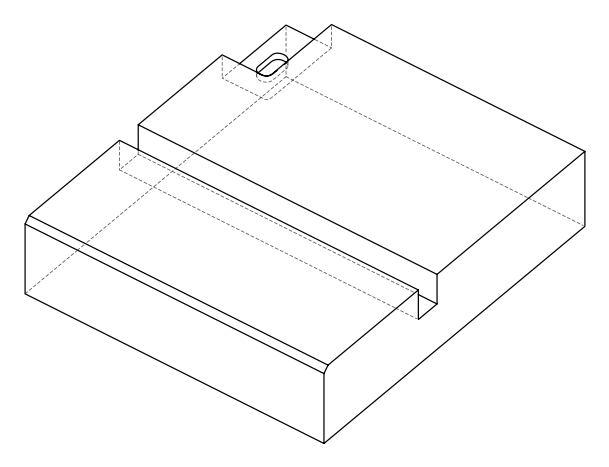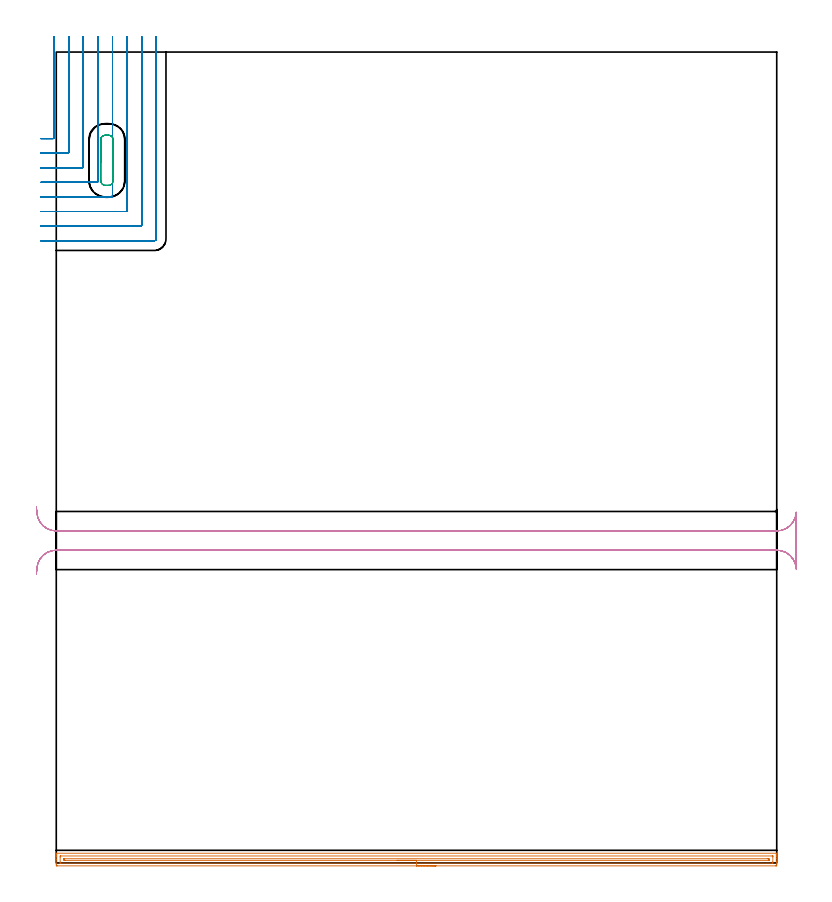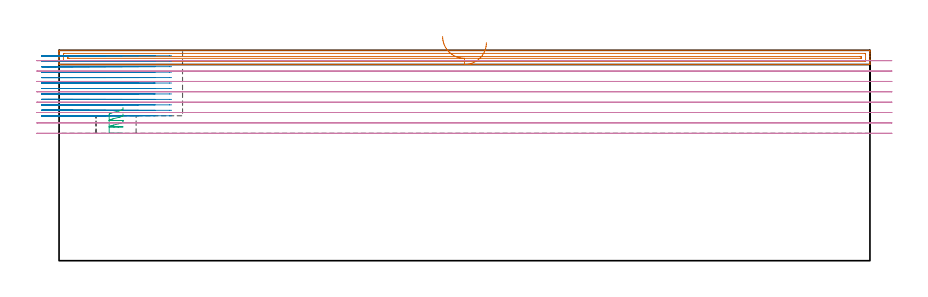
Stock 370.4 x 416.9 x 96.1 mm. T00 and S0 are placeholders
(PLAN: 4 operations, 3 tool changes, 47.1 min)
(1 AREA_MILL | FG_CHAMFER_SURFACE | UGT0205_001 | 9.06 min | 7825 mm3)
(2 MILL_CORNER_NOTCH_RECTANGULAR | CORNER_NOTCH_RECTANGULAR | NXT0201_013 | Follow Part, ap 2.5, ae 75% | 23.92 min | 171791 mm3)
(3 MILL_RECTANGULAR_POCKET | POCKET_RECTANGULAR_STRAIGHT | NXT0201_011 | Follow Part, ap 3, ae 75% | 0.65 min | 5053 mm3)
(4 MILL_RECTANGULAR_SLOT | SLOT_RECTANGULAR | UGT0201_094 | Follow Part, ap 5, ae 75% | 13.51 min | 419771 mm3)
(TOOL UGT0205_001 | Chamfer Mill 20 x 3 x 45 deg. | D20 FL50 Z2)
(TOOL NXT0201_013 | ENDMILL 10mm | D10 FL30 Z4)
(TOOL NXT0201_011 | ENDMILL 12mm [2P460-1200-NA 1630] | D12 FL38 Z6)
(TOOL UGT0201_094 | End mill 20 mm | D20 FL38 Z4)
(OP 1 AREA_MILL)
G17 G21 G94 G90
T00 M6
G54
G17 G0 G90 X195.2 Y-1.5 S1061 M3
G43 Z106.1 H0
Z99.6
G94 G1 X195.162 Z98.728 F250.
X195.048 Z97.864
X194.859 Z97.012
X194.597 Z96.18
X194.263 Z95.374
X193.86 Z94.6
X193.392 Z93.864
X192.86 Z93.172
X192.271 Z92.529
X191.628 Z91.94
X190.936 Z91.408
X190.2 Z90.94
X189.426 Z90.537
X188.62 Z90.203
X187.788 Z89.941
X186.937 Z89.752
X186.072 Z89.638
X185.2 Z89.6
X0.625
X0.051 Y-1.494 Z89.604
X0.008 Y-1.491 Z89.606
X0. Y-0.922 Z90.175
Y1.75 Z92.845
Y3.177 Z94.273
Y3.531 Z94.626
Y4.24 Z95.339
Y4.54 Z95.64
X0.007 Y4.949 Z96.041
X0.01 Y4.997 Z96.088
X0.178 Y5. Z96.1
X370.222
X370.39 Y4.997 Z96.088
X370.393 Y4.949 Z96.041
X370.4 Y4.54 Z95.639
Y4.24 Z95.339
Y3.531 Z94.626
Y2.286 Z93.383
Y0.859 Z91.955
Y0.237 Z91.333
Y-0.653 Z90.443
X370.398 Y-0.922 Z90.175
X370.392 Y-1.491 Z89.605
X370.35 Y-1.494 Z89.603
X369.775 Y-1.5 Z89.6
X185.2
Y-0.086 Z91.014
X2.357 Y-0.085 Z91.015
X2.248 Y-0.084 Z91.016
X2.031 Y-0.079 Z91.021
X2.009 Y-0.069 Z91.031
X2.005 Y-0.058 Z91.042
X2.002 Y-0.031 Z91.069
X2. Y0.38 Z91.48
X2.001 Y3.05 Z94.15
X2.008 Y3.531 Z94.631
X2.01 Y3.575 Z94.675
X2.193 Y3.582 Z94.682
X2.303 Y3.585 Z94.685
X368.043
X368.152 Y3.584 Z94.684
X368.369 Y3.579 Z94.679
X368.391 Y3.569 Z94.669
X368.395 Y3.558 Z94.658
X368.398 Y3.531 Z94.631
X368.4 Y3.12 Z94.22
X368.399 Y0.45 Z91.55
X368.392 Y-0.031 Z91.069
X368.39 Y-0.076 Z91.024
X368.207 Y-0.082 Z91.018
X368.098 Y-0.085 Z91.015
X185.2 Y-0.086 Z91.014
Y1.328 Z92.428
X4.623 Y1.329 Z92.429
X4.2 Y1.331 Z92.431
X4.06 Y1.333 Z92.433
X4.017 Y1.335 Z92.435
X4.01 Y1.418 Z92.518
X4.005 Y1.551 Z92.651
X4.001 Y1.75 Z92.85
Y1.948 Z93.048
X4.009 Y2.148 Z93.248
X4.011 Y2.166 Z93.266
X4.017 Y2.168 Z93.268
X4.041 Y2.17 Z93.27
X4.094 Y2.171 Z93.271
X4.2
X365.777
X366.2 Y2.169 Z93.269
X366.34 Y2.167 Z93.267
X366.383 Y2.165 Z93.265
X366.39 Y2.082 Z93.182
X366.395 Y1.949 Z93.049
X366.399 Y1.75 Z92.85
Y1.552 Z92.652
X366.391 Y1.352 Z92.452
X366.389 Y1.334 Z92.434
X366.383 Y1.332 Z92.432
X366.359 Y1.33 Z92.43
X366.306 Y1.329 Z92.429
X366.2 Y1.328 Z92.428
X185.2
X184.328 Z92.466
X183.464 Z92.58
X182.612 Z92.769
X181.78 Z93.032
X180.974 Z93.365
X180.2 Z93.768
X179.464 Z94.237
X178.772 Z94.768
X178.129 Z95.357
X177.54 Z96.001
X177.009 Z96.693
X176.54 Z97.428
X176.137 Z98.202
X175.803 Z99.008
X175.541 Z99.84
X175.352 Z100.692
X175.238 Z101.557
X175.2 Z102.428
G0 Z106.1
M5
M2
(OP 2 MILL_CORNER_NOTCH_RECTANGULAR)
G17 G21 G94 G90
T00 M6
G54
G17 G0 G90 X-8. Y372.4 S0 M3
G43 Z106.1 H0
Z93.608
G94 G1 X-5. F250.
X-1.595 F500.
G3 X-1.1 Y372.895 R0.5
G1 Y421.777
Y424.777 F250.
G0 Z106.1
X-8. Y364.9
Z93.608
G1 X-5.
X5.904 F500.
G3 X6.4 Y365.396 R0.5
G1 Y421.9
Y424.9 F250.
G0 Z106.1
X-8. Y357.4
Z93.608
G1 X-5.
X13.404 F500.
G3 X13.9 Y357.896 R0.5
G1 Y421.9
Y424.9 F250.
G0 Z106.1
X-8. Y349.9
Z93.608
G1 X-5.
X20.904 F500.
G3 X21.4 Y350.396 R0.5
G1 Y421.9
Y424.9 F250.
G0 Z106.1
X-8. Y342.4
Z93.608
G1 X-5.
X28.404 F500.
G3 X28.9 Y342.896 R0.5
G1 Y421.9
Y424.9 F250.
G0 Z106.1
X-8. Y334.9
Z93.608
G1 X-5.
X35.904 F500.
G3 X36.4 Y335.396 R0.5
G1 Y421.9
Y424.9 F250.
G0 Z106.1
X-8. Y327.4
Z93.608
G1 X-5.
X43.403 F500.
G3 X43.9 Y327.897 R0.5
G1 Y421.9
Y424.9 F250.
G0 Z106.1
X-8. Y319.9
Z93.608
G1 X-5.
X50.4 F500.
G3 X51.4 Y320.9 R1.
G1 Y421.9
Y424.9 F250.
G0 Z106.1
X-8. Y372.4
Z91.117
G1 X-5.
X-1.595 F500.
G3 X-1.1 Y372.895 R0.5
G1 Y421.777
Y424.777 F250.
G0 Z106.1
X-8. Y364.9
Z91.117
G1 X-5.
X5.904 F500.
G3 X6.4 Y365.396 R0.5
G1 Y421.9
Y424.9 F250.
G0 Z106.1
X-8. Y357.4
Z91.117
G1 X-5.
X13.404 F500.
G3 X13.9 Y357.896 R0.5
G1 Y421.9
Y424.9 F250.
G0 Z106.1
X-8. Y349.9
Z91.117
G1 X-5.
X20.904 F500.
G3 X21.4 Y350.396 R0.5
G1 Y421.9
Y424.9 F250.
G0 Z106.1
X-8. Y342.4
Z91.117
G1 X-5.
X28.404 F500.
G3 X28.9 Y342.896 R0.5
G1 Y421.9
Y424.9 F250.
G0 Z106.1
X-8. Y334.9
Z91.117
G1 X-5.
X35.904 F500.
G3 X36.4 Y335.396 R0.5
G1 Y421.9
Y424.9 F250.
G0 Z106.1
X-8. Y327.4
Z91.117
G1 X-5.
X43.403 F500.
G3 X43.9 Y327.897 R0.5
G1 Y421.9
Y424.9 F250.
G0 Z106.1
X-8. Y319.9
Z91.117
G1 X-5.
X50.4 F500.
G3 X51.4 Y320.9 R1.
G1 Y421.9
Y424.9 F250.
G0 Z106.1
X-8. Y372.4
Z88.625
G1 X-5.
X-1.595 F500.
G3 X-1.1 Y372.895 R0.5
G1 Y421.777
Y424.777 F250.
G0 Z106.1
X-8. Y364.9
Z88.625
G1 X-5.
X5.904 F500.
G3 X6.4 Y365.396 R0.5
G1 Y421.9
Y424.9 F250.
G0 Z106.1
X-8. Y357.4
Z88.625
G1 X-5.
X13.404 F500.
G3 X13.9 Y357.896 R0.5
G1 Y421.9
Y424.9 F250.
G0 Z106.1
X-8. Y349.9
Z88.625
G1 X-5.
X20.904 F500.
G3 X21.4 Y350.396 R0.5
G1 Y421.9
Y424.9 F250.
G0 Z106.1
X-8. Y342.4
Z88.625
G1 X-5.
X28.404 F500.
G3 X28.9 Y342.896 R0.5
G1 Y421.9
Y424.9 F250.
G0 Z106.1
X-8. Y334.9
Z88.625
G1 X-5.
X35.904 F500.
G3 X36.4 Y335.396 R0.5
G1 Y421.9
Y424.9 F250.
G0 Z106.1
X-8. Y327.4
Z88.625
G1 X-5.
X43.403 F500.
G3 X43.9 Y327.897 R0.5
G1 Y421.9
Y424.9 F250.
G0 Z106.1
X-8. Y319.9
Z88.625
G1 X-5.
X50.4 F500.
G3 X51.4 Y320.9 R1.
G1 Y421.9
Y424.9 F250.
G0 Z106.1
X-8. Y372.4
Z86.133
G1 X-5.
X-1.595 F500.
G3 X-1.1 Y372.895 R0.5
G1 Y421.777
Y424.777 F250.
G0 Z106.1
X-8. Y364.9
Z86.133
G1 X-5.
X5.904 F500.
G3 X6.4 Y365.396 R0.5
G1 Y421.9
Y424.9 F250.
G0 Z106.1
X-8. Y357.4
Z86.133
G1 X-5.
X13.404 F500.
G3 X13.9 Y357.896 R0.5
G1 Y421.9
Y424.9 F250.
G0 Z106.1
X-8. Y349.9
Z86.133
G1 X-5.
X20.904 F500.
G3 X21.4 Y350.396 R0.5
G1 Y421.9
Y424.9 F250.
G0 Z106.1
X-8. Y342.4
Z86.133
G1 X-5.
X28.404 F500.
G3 X28.9 Y342.896 R0.5
G1 Y421.9
Y424.9 F250.
G0 Z106.1
X-8. Y334.9
Z86.133
G1 X-5.
X35.904 F500.
G3 X36.4 Y335.396 R0.5
G1 Y421.9
Y424.9 F250.
G0 Z106.1
X-8. Y327.4
Z86.133
G1 X-5.
X43.403 F500.
G3 X43.9 Y327.897 R0.5
G1 Y421.9
Y424.9 F250.
G0 Z106.1
X-8. Y319.9
Z86.133
G1 X-5.
X50.4 F500.
G3 X51.4 Y320.9 R1.
G1 Y421.9
Y424.9 F250.
G0 Z106.1
X-8. Y372.4
Z83.642
G1 X-5.
X-1.595 F500.
G3 X-1.1 Y372.895 R0.5
G1 Y421.777
Y424.777 F250.
G0 Z106.1
X-8. Y364.9
Z83.642
G1 X-5.
X5.904 F500.
G3 X6.4 Y365.396 R0.5
G1 Y421.9
Y424.9 F250.
G0 Z106.1
X-8. Y357.4
Z83.642
G1 X-5.
X13.404 F500.
G3 X13.9 Y357.896 R0.5
G1 Y421.9
Y424.9 F250.
G0 Z106.1
X-8. Y349.9
Z83.642
G1 X-5.
X20.904 F500.
G3 X21.4 Y350.396 R0.5
G1 Y421.9
Y424.9 F250.
G0 Z106.1
X-8. Y342.4
Z83.642
G1 X-5.
X28.404 F500.
G3 X28.9 Y342.896 R0.5
G1 Y421.9
Y424.9 F250.
G0 Z106.1
X-8. Y334.9
Z83.642
G1 X-5.
X35.904 F500.
G3 X36.4 Y335.396 R0.5
G1 Y421.9
Y424.9 F250.
G0 Z106.1
X-8. Y327.4
Z83.642
G1 X-5.
X43.403 F500.
G3 X43.9 Y327.897 R0.5
G1 Y421.9
Y424.9 F250.
G0 Z106.1
X-8. Y319.9
Z83.642
G1 X-5.
X50.4 F500.
G3 X51.4 Y320.9 R1.
G1 Y421.9
Y424.9 F250.
G0 Z106.1
X-8. Y372.4
Z81.15
G1 X-5.
X-1.595 F500.
G3 X-1.1 Y372.895 R0.5
G1 Y421.777
Y424.777 F250.
G0 Z106.1
X-8. Y364.9
Z81.15
G1 X-5.
X5.904 F500.
G3 X6.4 Y365.396 R0.5
G1 Y421.9
Y424.9 F250.
G0 Z106.1
X-8. Y357.4
Z81.15
G1 X-5.
X13.404 F500.
G3 X13.9 Y357.896 R0.5
G1 Y421.9
Y424.9 F250.
G0 Z106.1
X-8. Y349.9
Z81.15
G1 X-5.
X20.904 F500.
G3 X21.4 Y350.396 R0.5
G1 Y421.9
Y424.9 F250.
G0 Z106.1
X-8. Y342.4
Z81.15
G1 X-5.
X28.404 F500.
G3 X28.9 Y342.896 R0.5
G1 Y421.9
Y424.9 F250.
G0 Z106.1
X-8. Y334.9
Z81.15
G1 X-5.
X35.904 F500.
G3 X36.4 Y335.396 R0.5
G1 Y421.9
Y424.9 F250.
G0 Z106.1
X-8. Y327.4
Z81.15
G1 X-5.
X43.403 F500.
G3 X43.9 Y327.897 R0.5
G1 Y421.9
Y424.9 F250.
G0 Z106.1
X-8. Y319.9
Z81.15
G1 X-5.
X50.4 F500.
G3 X51.4 Y320.9 R1.
G1 Y421.9
Y424.9 F250.
G0 Z106.1
X-8. Y372.4
Z78.658
G1 X-5.
X-1.595 F500.
G3 X-1.1 Y372.895 R0.5
G1 Y421.777
Y424.777 F250.
G0 Z106.1
X-8. Y364.9
Z78.658
G1 X-5.
X5.904 F500.
G3 X6.4 Y365.396 R0.5
G1 Y421.9
Y424.9 F250.
G0 Z106.1
X-8. Y357.4
Z78.658
G1 X-5.
X13.404 F500.
G3 X13.9 Y357.896 R0.5
G1 Y421.9
Y424.9 F250.
G0 Z106.1
X-8. Y349.9
Z78.658
G1 X-5.
X20.904 F500.
G3 X21.4 Y350.396 R0.5
G1 Y421.9
Y424.9 F250.
G0 Z106.1
X-8. Y342.4
Z78.658
G1 X-5.
X28.404 F500.
G3 X28.9 Y342.896 R0.5
G1 Y421.9
Y424.9 F250.
G0 Z106.1
X-8. Y334.9
Z78.658
G1 X-5.
X35.904 F500.
G3 X36.4 Y335.396 R0.5
G1 Y421.9
Y424.9 F250.
G0 Z106.1
X-8. Y327.4
Z78.658
G1 X-5.
X43.403 F500.
G3 X43.9 Y327.897 R0.5
G1 Y421.9
Y424.9 F250.
G0 Z106.1
X-8. Y319.9
Z78.658
G1 X-5.
X50.4 F500.
G3 X51.4 Y320.9 R1.
G1 Y421.9
Y424.9 F250.
G0 Z106.1
X-8. Y372.4
Z76.167
G1 X-5.
X-1.595 F500.
G3 X-1.1 Y372.895 R0.5
G1 Y421.777
Y424.777 F250.
G0 Z106.1
X-8. Y364.9
Z76.167
G1 X-5.
X5.904 F500.
G3 X6.4 Y365.396 R0.5
G1 Y421.9
Y424.9 F250.
G0 Z106.1
X-8. Y357.4
Z76.167
G1 X-5.
X13.404 F500.
G3 X13.9 Y357.896 R0.5
G1 Y421.9
Y424.9 F250.
G0 Z106.1
X-8. Y349.9
Z76.167
G1 X-5.
X20.904 F500.
G3 X21.4 Y350.396 R0.5
G1 Y421.9
Y424.9 F250.
G0 Z106.1
X-8. Y342.4
Z76.167
G1 X-5.
X28.404 F500.
G3 X28.9 Y342.896 R0.5
G1 Y421.9
Y424.9 F250.
G0 Z106.1
X-8. Y334.9
Z76.167
G1 X-5.
X35.904 F500.
G3 X36.4 Y335.396 R0.5
G1 Y421.9
Y424.9 F250.
G0 Z106.1
X-8. Y327.4
Z76.167
G1 X-5.
X43.403 F500.
G3 X43.9 Y327.897 R0.5
G1 Y421.9
Y424.9 F250.
G0 Z106.1
X-8. Y319.9
Z76.167
G1 X-5.
X50.4 F500.
G3 X51.4 Y320.9 R1.
G1 Y421.9
Y424.9 F250.
G0 Z106.1
X-8. Y372.4
Z73.675
G1 X-5.
X-1.595 F500.
G3 X-1.1 Y372.895 R0.5
G1 Y421.777
Y424.777 F250.
G0 Z106.1
X-8. Y364.9
Z73.675
G1 X-5.
X5.904 F500.
G3 X6.4 Y365.396 R0.5
G1 Y421.9
Y424.9 F250.
G0 Z106.1
X-8. Y357.4
Z73.675
G1 X-5.
X13.404 F500.
G3 X13.9 Y357.896 R0.5
G1 Y421.9
Y424.9 F250.
G0 Z106.1
X-8. Y349.9
Z73.675
G1 X-5.
X20.904 F500.
G3 X21.4 Y350.396 R0.5
G1 Y421.9
Y424.9 F250.
G0 Z106.1
X-8. Y342.4
Z73.675
G1 X-5.
X28.404 F500.
G3 X28.9 Y342.896 R0.5
G1 Y421.9
Y424.9 F250.
G0 Z106.1
X-8. Y334.9
Z73.675
G1 X-5.
X35.904 F500.
G3 X36.4 Y335.396 R0.5
G1 Y421.9
Y424.9 F250.
G0 Z106.1
X-8. Y327.4
Z73.675
G1 X-5.
X43.403 F500.
G3 X43.9 Y327.897 R0.5
G1 Y421.9
Y424.9 F250.
G0 Z106.1
X-8. Y319.9
Z73.675
G1 X-5.
X50.4 F500.
G3 X51.4 Y320.9 R1.
G1 Y421.9
Y424.9 F250.
G0 Z106.1
X-8. Y372.4
Z71.183
G1 X-5.
X-1.595 F500.
G3 X-1.1 Y372.895 R0.5
G1 Y421.777
Y424.777 F250.
G0 Z106.1
X-8. Y364.9
Z71.183
G1 X-5.
X5.904 F500.
G3 X6.4 Y365.396 R0.5
G1 Y421.9
Y424.9 F250.
G0 Z106.1
X-8. Y357.4
Z71.183
G1 X-5.
X13.404 F500.
G3 X13.9 Y357.896 R0.5
G1 Y421.9
Y424.9 F250.
G0 Z106.1
X-8. Y349.9
Z71.183
G1 X-5.
X20.904 F500.
G3 X21.4 Y350.396 R0.5
G1 Y421.9
Y424.9 F250.
G0 Z106.1
X-8. Y342.4
Z71.183
G1 X-5.
X28.404 F500.
G3 X28.9 Y342.896 R0.5
G1 Y421.9
Y424.9 F250.
G0 Z106.1
X-8. Y334.9
Z71.183
G1 X-5.
X35.904 F500.
G3 X36.4 Y335.396 R0.5
G1 Y421.9
Y424.9 F250.
G0 Z106.1
X-8. Y327.4
Z71.183
G1 X-5.
X43.403 F500.
G3 X43.9 Y327.897 R0.5
G1 Y421.9
Y424.9 F250.
G0 Z106.1
X-8. Y319.9
Z71.183
G1 X-5.
X50.4 F500.
G3 X51.4 Y320.9 R1.
G1 Y421.9
Y424.9 F250.
G0 Z106.1
X-8. Y372.4
Z68.692
G1 X-5.
X-1.595 F500.
G3 X-1.1 Y372.895 R0.5
G1 Y421.777
Y424.777 F250.
G0 Z106.1
X-8. Y364.9
Z68.692
G1 X-5.
X5.904 F500.
G3 X6.4 Y365.396 R0.5
G1 Y421.9
Y424.9 F250.
G0 Z106.1
X-8. Y357.4
Z68.692
G1 X-5.
X13.404 F500.
G3 X13.9 Y357.896 R0.5
G1 Y421.9
Y424.9 F250.
G0 Z106.1
X-8. Y349.9
Z68.692
G1 X-5.
X20.904 F500.
G3 X21.4 Y350.396 R0.5
G1 Y421.9
Y424.9 F250.
G0 Z106.1
X-8. Y342.4
Z68.692
G1 X-5.
X28.404 F500.
G3 X28.9 Y342.896 R0.5
G1 Y421.9
Y424.9 F250.
G0 Z106.1
X-8. Y334.9
Z68.692
G1 X-5.
X35.904 F500.
G3 X36.4 Y335.396 R0.5
G1 Y421.9
Y424.9 F250.
G0 Z106.1
X-8. Y327.4
Z68.692
G1 X-5.
X43.403 F500.
G3 X43.9 Y327.897 R0.5
G1 Y421.9
Y424.9 F250.
G0 Z106.1
X-8. Y319.9
Z68.692
G1 X-5.
X50.4 F500.
G3 X51.4 Y320.9 R1.
G1 Y421.9
Y424.9 F250.
G0 Z106.1
X-8. Y372.4
Z66.2
G1 X-5.
X-1.595 F500.
G3 X-1.1 Y372.895 R0.5
G1 Y421.777
Y424.777 F250.
G0 Z106.1
X-8. Y364.9
Z66.2
G1 X-5.
X5.904 F500.
G3 X6.4 Y365.396 R0.5
G1 Y421.9
Y424.9 F250.
G0 Z106.1
X-8. Y357.4
Z66.2
G1 X-5.
X13.404 F500.
G3 X13.9 Y357.896 R0.5
G1 Y421.9
Y424.9 F250.
G0 Z106.1
X-8. Y349.9
Z66.2
G1 X-5.
X20.904 F500.
G3 X21.4 Y350.396 R0.5
G1 Y421.9
Y424.9 F250.
G0 Z106.1
X-8. Y342.4
Z66.2
G1 X-5.
X28.404 F500.
G3 X28.9 Y342.896 R0.5
G1 Y421.9
Y424.9 F250.
G0 Z106.1
X-8. Y334.9
Z66.2
G1 X-5.
X35.904 F500.
G3 X36.4 Y335.396 R0.5
G1 Y421.9
Y424.9 F250.
G0 Z106.1
X-8. Y327.4
Z66.2
G1 X-5.
X43.403 F500.
G3 X43.9 Y327.897 R0.5
G1 Y421.9
Y424.9 F250.
G0 Z106.1
X-8. Y319.9
Z66.2
G1 X-5.
X50.4 F500.
G3 X51.4 Y320.9 R1.
G1 Y421.9
Y424.9 F250.
G0 Z106.1
M5
M2
(OP 3 MILL_RECTANGULAR_POCKET)
G17 G21 G94 G90
T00 M6
G54
G17 G0 G90 X29.2 Y369.292 S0 M3
G43 Z106.1 H1
Z69.946
G94 G1 Y372.048 Z69.207 F250.
X29.138 Y372.439 Z69.102
X29.008 Y372.812 Z68.996
X28.813 Y373.156 Z68.89
X28.559 Y373.459 Z68.784
X28.256 Y373.713 Z68.678
X27.912 Y373.908 Z68.572
X27.539 Y374.038 Z68.466
X27.148 Y374.1 Z68.36
X24.952 Z67.772
X24.561 Y374.038 Z67.666
X24.188 Y373.908 Z67.56
X23.844 Y373.713 Z67.454
X23.541 Y373.459 Z67.348
X23.287 Y373.156 Z67.242
X23.092 Y372.812 Z67.136
X22.962 Y372.439 Z67.03
X22.9 Y372.048 Z66.924
Y361.25 Z64.031
Y350.6 F500.
G3 X25.1 Y348.4 R2.2
G1 X27.
G3 X29.2 Y350.6 R2.2
G1 Y371.9
G3 X27. Y374.1 R2.2
G1 X25.1
G3 X22.9 Y371.9 R2.2
G1 Y361.25
Y360.25
G0 X29.2 Y369.292 Z67.031
G1 Y372.048 Z66.292 F250.
X29.138 Y372.439 Z66.186
X29.008 Y372.812 Z66.08
X28.813 Y373.156 Z65.974
X28.559 Y373.459 Z65.868
X28.256 Y373.713 Z65.763
X27.912 Y373.908 Z65.657
X27.539 Y374.038 Z65.551
X27.148 Y374.1 Z65.445
X24.952 Z64.856
X24.561 Y374.038 Z64.75
X24.188 Y373.908 Z64.644
X23.844 Y373.713 Z64.538
X23.541 Y373.459 Z64.432
X23.287 Y373.156 Z64.327
X23.092 Y372.812 Z64.221
X22.962 Y372.439 Z64.115
X22.9 Y372.048 Z64.009
Y361.25 Z61.115
Y350.6 F500.
G3 X25.1 Y348.4 R2.2
G1 X27.
G3 X29.2 Y350.6 R2.2
G1 Y371.9
G3 X27. Y374.1 R2.2
G1 X25.1
G3 X22.9 Y371.9 R2.2
G1 Y361.25
Y360.25
G0 X29.2 Y369.292 Z64.115
G1 Y372.048 Z63.377 F250.
X29.138 Y372.439 Z63.271
X29.008 Y372.812 Z63.165
X28.813 Y373.156 Z63.059
X28.559 Y373.459 Z62.953
X28.256 Y373.713 Z62.847
X27.912 Y373.908 Z62.741
X27.539 Y374.038 Z62.635
X27.148 Y374.1 Z62.529
X24.952 Z61.941
X24.561 Y374.038 Z61.835
X24.188 Y373.908 Z61.729
X23.844 Y373.713 Z61.623
X23.541 Y373.459 Z61.517
X23.287 Y373.156 Z61.411
X23.092 Y372.812 Z61.305
X22.962 Y372.439 Z61.199
X22.9 Y372.048 Z61.093
Y361.25 Z58.2
Y350.6 F500.
G3 X25.1 Y348.4 R2.2
G1 X27.
G3 X29.2 Y350.6 R2.2
G1 Y371.9
G3 X27. Y374.1 R2.2
G1 X25.1
G3 X22.9 Y371.9 R2.2
G1 Y361.25
Y360.25
G0 Z106.1
M5
M2
(OP 4 MILL_RECTANGULAR_SLOT)
G17 G21 G94 G90
T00 M6
G54
G17 G0 G90 X-10.202 Y148.583 S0 M3
G43 Z106.1 H0
Z91.362
G94 G1 X-9.97 Y151.574 F250.
G2 X0. Y160.8 R10. F500.
G1 X370.4
G2 X380.39 Y151.247 R10.
G1 Y180.253
G2 X370.4 Y170.7 R10.
G1 X0.
G2 X-9.97 Y179.926 R10.
G1 X-10.202 Y182.917 F250.
G0 Y148.583 Z86.625
G1 X-9.97 Y151.574
G2 X0. Y160.8 R10. F500.
G1 X370.4
G2 X380.39 Y151.247 R10.
G1 X380.4
Y180.253
X380.39
G2 X370.4 Y170.7 R10.
G1 X0.
G2 X-9.97 Y179.926 R10.
G1 X-10.202 Y182.917 F250.
G0 Y148.583 Z81.887
G1 X-9.97 Y151.574
G2 X0. Y160.8 R10. F500.
G1 X370.4
G2 X380.39 Y151.247 R10.
G1 X380.4
Y180.253
X380.39
G2 X370.4 Y170.7 R10.
G1 X0.
G2 X-9.97 Y179.926 R10.
G1 X-10.202 Y182.917 F250.
G0 Y148.583 Z77.15
G1 X-9.97 Y151.574
G2 X0. Y160.8 R10. F500.
G1 X370.4
G2 X380.39 Y151.247 R10.
G1 X380.4
Y180.253
X380.39
G2 X370.4 Y170.7 R10.
G1 X0.
G2 X-9.97 Y179.926 R10.
G1 X-10.202 Y182.917 F250.
G0 Y148.583 Z72.412
G1 X-9.97 Y151.574
G2 X0. Y160.8 R10. F500.
G1 X370.4
G2 X380.39 Y151.247 R10.
G1 X380.4
Y180.253
X380.39
G2 X370.4 Y170.7 R10.
G1 X0.
G2 X-9.97 Y179.926 R10.
G1 X-10.202 Y182.917 F250.
G0 Y148.583 Z67.675
G1 X-9.97 Y151.574
G2 X0. Y160.8 R10. F500.
G1 X370.4
G2 X380.39 Y151.247 R10.
G1 X380.4
Y180.253
X380.39
G2 X370.4 Y170.7 R10.
G1 X0.
G2 X-9.97 Y179.926 R10.
G1 X-10.202 Y182.917 F250.
G0 Y148.583 Z62.937
G1 X-9.97 Y151.574
G2 X0. Y160.8 R10. F500.
G1 X370.4
G2 X380.39 Y151.247 R10.
G1 X380.4
Y180.253
X380.39
G2 X370.4 Y170.7 R10.
G1 X0.
G2 X-9.97 Y179.926 R10.
G1 X-10.202 Y182.917 F250.
G0 Y148.583 Z58.2
G1 X-9.97 Y151.574
G2 X0. Y160.8 R10. F500.
G1 X370.4
G2 X380.39 Y151.247 R10.
G1 X380.4
Y180.253
X380.39
G2 X370.4 Y170.7 R10.
G1 X0.
G2 X-9.97 Y179.926 R10.
G1 X-10.202 Y182.917 F250.
G0 Z106.1
M5
M2
